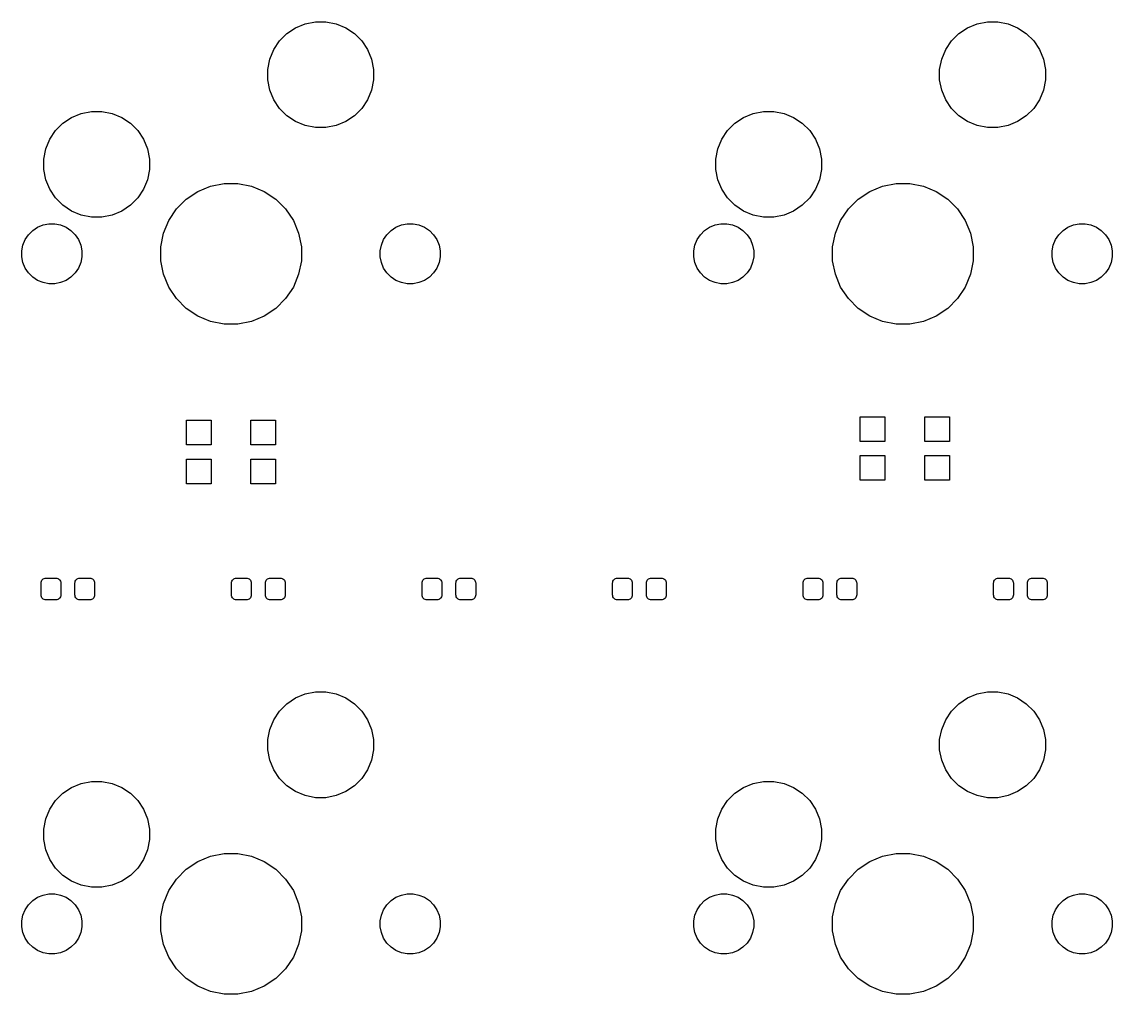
# Model space of a CAD drawing. Extents: x 1.3 to 14.8, y -4.8 to -0.1.
# Drawn here: x 3.607 to 4.824, y -1.562 to -0.476 of the extents above; entities that cross this region are included whole.
import ezdxf

# ---------------------------------------------------------------- set-up
doc = ezdxf.new("R2010")
doc.units = 0
doc.header["$MEASUREMENT"] = 0
doc.layers.add('BLACK', color=7, linetype='CONTINUOUS')

msp = doc.modelspace()

# ---------------------------------------------------------------- linework, layer by layer
at = {"layer": 'BLACK', "linetype": 'CONTINUOUS'}
for p, q in [((3.90235, -0.489129), (3.91203, -0.482666)), ((3.91203, -0.482666), (3.92277, -0.478214)), ((3.92277, -0.478214), (3.93418, -0.475945)), ((3.93418, -0.475945), (3.94582, -0.475945)), ((3.94582, -0.475945), (3.95723, -0.478214)), ((3.95723, -0.478214), (3.96797, -0.482666)), ((3.96797, -0.482666), (3.97765, -0.489129)), ((4.65235, -0.489129), (4.66203, -0.482666)), ((4.66203, -0.482666), (4.67277, -0.478214)), ((4.67277, -0.478214), (4.68418, -0.475945)), ((4.68418, -0.475945), (4.69582, -0.475945)), ((4.69582, -0.475945), (4.70723, -0.478214)), ((4.70723, -0.478214), (4.71797, -0.482666)), ((4.71797, -0.482666), (4.72765, -0.489129)), ((3.88767, -0.507027), (3.89413, -0.497355)), ((3.89413, -0.497355), (3.90235, -0.489129)), ((3.97765, -0.489129), (3.98587, -0.497355)), ((3.98587, -0.497355), (3.99233, -0.507027)), ((4.63767, -0.507027), (4.64413, -0.497355)), ((4.64413, -0.497355), (4.65235, -0.489129)), ((4.72765, -0.489129), (4.73587, -0.497355)), ((4.73587, -0.497355), (4.74233, -0.507027)), ((3.88321, -0.517774), (3.88767, -0.507027)), ((3.99233, -0.507027), (3.99679, -0.517774)), ((4.63321, -0.517774), (4.63767, -0.507027)), ((4.74233, -0.507027), (4.74679, -0.517774)), ((3.88094, -0.529184), (3.88321, -0.517774)), ((3.99679, -0.517774), (3.99906, -0.529184)), ((4.63094, -0.529184), (4.63321, -0.517774)), ((4.74679, -0.517774), (4.74906, -0.529184)), ((3.88094, -0.540816), (3.88094, -0.529184)), ((3.99906, -0.529184), (3.99906, -0.540816)), ((4.63094, -0.540816), (4.63094, -0.529184)), ((4.74906, -0.529184), (4.74906, -0.540816)), ((3.88321, -0.552226), (3.88094, -0.540816)), ((3.99906, -0.540816), (3.99679, -0.552226)), ((4.63321, -0.552226), (4.63094, -0.540816)), ((4.74906, -0.540816), (4.74679, -0.552226)), ((3.88767, -0.562973), (3.88321, -0.552226)), ((3.99679, -0.552226), (3.99233, -0.562973)), ((4.63767, -0.562973), (4.63321, -0.552226)), ((4.74679, -0.552226), (4.74233, -0.562973)), ((3.89413, -0.572645), (3.88767, -0.562973)), ((3.99233, -0.562973), (3.98587, -0.572645)), ((4.64413, -0.572645), (4.63767, -0.562973)), ((4.74233, -0.562973), (4.73587, -0.572645)), ((3.65235, -0.589129), (3.66203, -0.582666)), ((3.66203, -0.582666), (3.67277, -0.578214)), ((3.67277, -0.578214), (3.68418, -0.575945)), ((3.68418, -0.575945), (3.69582, -0.575945)), ((3.69582, -0.575945), (3.70723, -0.578214)), ((3.70723, -0.578214), (3.71797, -0.582666)), ((3.71797, -0.582666), (3.72765, -0.589129)), ((3.90235, -0.580871), (3.89413, -0.572645)), ((3.91203, -0.587334), (3.90235, -0.580871)), ((3.97765, -0.580871), (3.96797, -0.587334)), ((3.98587, -0.572645), (3.97765, -0.580871)), ((4.40235, -0.589129), (4.41203, -0.582666)), ((4.41203, -0.582666), (4.42277, -0.578214)), ((4.42277, -0.578214), (4.43418, -0.575945)), ((4.43418, -0.575945), (4.44582, -0.575945)), ((4.44582, -0.575945), (4.45723, -0.578214)), ((4.45723, -0.578214), (4.46797, -0.582666)), ((4.46797, -0.582666), (4.47765, -0.589129)), ((4.65235, -0.580871), (4.64413, -0.572645)), ((4.66203, -0.587334), (4.65235, -0.580871)), ((4.72765, -0.580871), (4.71797, -0.587334)), ((4.73587, -0.572645), (4.72765, -0.580871)), ((3.64413, -0.597355), (3.65235, -0.589129)), ((3.72765, -0.589129), (3.73587, -0.597355)), ((3.92277, -0.591786), (3.91203, -0.587334)), ((3.93418, -0.594055), (3.92277, -0.591786)), ((3.94582, -0.594055), (3.93418, -0.594055)), ((3.95723, -0.591786), (3.94582, -0.594055)), ((3.96797, -0.587334), (3.95723, -0.591786)), ((4.39413, -0.597355), (4.40235, -0.589129)), ((4.47765, -0.589129), (4.48587, -0.597355)), ((4.67277, -0.591786), (4.66203, -0.587334)), ((4.68418, -0.594055), (4.67277, -0.591786)), ((4.69582, -0.594055), (4.68418, -0.594055)), ((4.70723, -0.591786), (4.69582, -0.594055)), ((4.71797, -0.587334), (4.70723, -0.591786)), ((3.63321, -0.617774), (3.63767, -0.607027)), ((3.63767, -0.607027), (3.64413, -0.597355)), ((3.73587, -0.597355), (3.74233, -0.607027)), ((3.74233, -0.607027), (3.74679, -0.617774)), ((4.38321, -0.617774), (4.38767, -0.607027)), ((4.38767, -0.607027), (4.39413, -0.597355)), ((4.48587, -0.597355), (4.49233, -0.607027)), ((4.49233, -0.607027), (4.49679, -0.617774)), ((3.63094, -0.629184), (3.63321, -0.617774)), ((3.74679, -0.617774), (3.74906, -0.629184)), ((4.38094, -0.629184), (4.38321, -0.617774)), ((4.49679, -0.617774), (4.49906, -0.629184)), ((3.63094, -0.640816), (3.63094, -0.629184)), ((3.74906, -0.629184), (3.74906, -0.640816)), ((4.38094, -0.640816), (4.38094, -0.629184)), ((4.49906, -0.629184), (4.49906, -0.640816)), ((3.63321, -0.652226), (3.63094, -0.640816)), ((3.74906, -0.640816), (3.74679, -0.652226)), ((4.38321, -0.652226), (4.38094, -0.640816)), ((4.49906, -0.640816), (4.49679, -0.652226)), ((3.63767, -0.662973), (3.63321, -0.652226)), ((3.74679, -0.652226), (3.74233, -0.662973)), ((3.8171, -0.659517), (3.83227, -0.6565)), ((3.83227, -0.6565), (3.84773, -0.6565)), ((3.84773, -0.6565), (3.8629, -0.659517)), ((4.38767, -0.662973), (4.38321, -0.652226)), ((4.49679, -0.652226), (4.49233, -0.662973)), ((4.5671, -0.659517), (4.58227, -0.6565)), ((4.58227, -0.6565), (4.59773, -0.6565)), ((4.59773, -0.6565), (4.6129, -0.659517)), ((3.64413, -0.672645), (3.63767, -0.662973)), ((3.74233, -0.662973), (3.73587, -0.672645)), ((3.78996, -0.674025), (3.80282, -0.665434)), ((3.80282, -0.665434), (3.8171, -0.659517)), ((3.8629, -0.659517), (3.87718, -0.665434)), ((3.87718, -0.665434), (3.89004, -0.674025)), ((4.39413, -0.672645), (4.38767, -0.662973)), ((4.49233, -0.662973), (4.48587, -0.672645)), ((4.53996, -0.674025), (4.55282, -0.665434)), ((4.55282, -0.665434), (4.5671, -0.659517)), ((4.6129, -0.659517), (4.62718, -0.665434)), ((4.62718, -0.665434), (4.64004, -0.674025)), ((3.65235, -0.680871), (3.64413, -0.672645)), ((3.66203, -0.687334), (3.65235, -0.680871)), ((3.72765, -0.680871), (3.71797, -0.687334)), ((3.73587, -0.672645), (3.72765, -0.680871)), ((3.77903, -0.684959), (3.78996, -0.674025)), ((3.89004, -0.674025), (3.90097, -0.684959)), ((4.40235, -0.680871), (4.39413, -0.672645)), ((4.41203, -0.687334), (4.40235, -0.680871)), ((4.47765, -0.680871), (4.46797, -0.687334)), ((4.48587, -0.672645), (4.47765, -0.680871)), ((4.52903, -0.684959), (4.53996, -0.674025)), ((4.64004, -0.674025), (4.65097, -0.684959)), ((3.67277, -0.691786), (3.66203, -0.687334)), ((3.68418, -0.694055), (3.67277, -0.691786)), ((3.70723, -0.691786), (3.69582, -0.694055)), ((3.71797, -0.687334), (3.70723, -0.691786)), ((3.77043, -0.697816), (3.77903, -0.684959)), ((3.90097, -0.684959), (3.90957, -0.697816)), ((4.42277, -0.691786), (4.41203, -0.687334)), ((4.43418, -0.694055), (4.42277, -0.691786)), ((4.45723, -0.691786), (4.44582, -0.694055)), ((4.46797, -0.687334), (4.45723, -0.691786)), ((4.52043, -0.697816), (4.52903, -0.684959)), ((4.65097, -0.684959), (4.65957, -0.697816)), ((3.61864, -0.708979), (3.62413, -0.705313)), ((3.62413, -0.705313), (3.63023, -0.702787)), ((3.63023, -0.702787), (3.6367, -0.7015)), ((3.6367, -0.7015), (3.6433, -0.7015)), ((3.6433, -0.7015), (3.64977, -0.702787)), ((3.64977, -0.702787), (3.65587, -0.705313)), ((3.65587, -0.705313), (3.66135, -0.708979)), ((3.69582, -0.694055), (3.68418, -0.694055)), ((3.76452, -0.712102), (3.77043, -0.697816)), ((3.90957, -0.697816), (3.91548, -0.712102)), ((4.01865, -0.708979), (4.02413, -0.705313)), ((4.02413, -0.705313), (4.03023, -0.702787)), ((4.03023, -0.702787), (4.0367, -0.7015)), ((4.0367, -0.7015), (4.0433, -0.7015)), ((4.0433, -0.7015), (4.04977, -0.702787)), ((4.04977, -0.702787), (4.05587, -0.705313)), ((4.05587, -0.705313), (4.06135, -0.708979)), ((4.36864, -0.708979), (4.37413, -0.705313)), ((4.37413, -0.705313), (4.38023, -0.702787)), ((4.38023, -0.702787), (4.3867, -0.7015)), ((4.3867, -0.7015), (4.3933, -0.7015)), ((4.3933, -0.7015), (4.39977, -0.702787)), ((4.39977, -0.702787), (4.40587, -0.705313)), ((4.40587, -0.705313), (4.41135, -0.708979)), ((4.44582, -0.694055), (4.43418, -0.694055)), ((4.51452, -0.712102), (4.52043, -0.697816)), ((4.65957, -0.697816), (4.66548, -0.712102)), ((4.76865, -0.708979), (4.77413, -0.705313)), ((4.77413, -0.705313), (4.78023, -0.702787)), ((4.78023, -0.702787), (4.7867, -0.7015)), ((4.7867, -0.7015), (4.7933, -0.7015)), ((4.7933, -0.7015), (4.79977, -0.702787)), ((4.79977, -0.702787), (4.80587, -0.705313)), ((4.80587, -0.705313), (4.81135, -0.708979)), ((3.61031, -0.719132), (3.61398, -0.713645)), ((3.61398, -0.713645), (3.61864, -0.708979)), ((3.66135, -0.708979), (3.66602, -0.713645)), ((3.66602, -0.713645), (3.66969, -0.719132)), ((3.7615, -0.727268), (3.76452, -0.712102)), ((3.91548, -0.712102), (3.9185, -0.727268)), ((4.01031, -0.719132), (4.01398, -0.713645)), ((4.01398, -0.713645), (4.01865, -0.708979)), ((4.06135, -0.708979), (4.06602, -0.713645)), ((4.06602, -0.713645), (4.06969, -0.719132)), ((4.36031, -0.719132), (4.36398, -0.713645)), ((4.36398, -0.713645), (4.36864, -0.708979)), ((4.41135, -0.708979), (4.41602, -0.713645)), ((4.41602, -0.713645), (4.41969, -0.719132)), ((4.5115, -0.727268), (4.51452, -0.712102)), ((4.66548, -0.712102), (4.6685, -0.727268)), ((4.76031, -0.719132), (4.76398, -0.713645)), ((4.76398, -0.713645), (4.76865, -0.708979)), ((4.81135, -0.708979), (4.81602, -0.713645)), ((4.81602, -0.713645), (4.81969, -0.719132)), ((3.6065, -0.731701), (3.60779, -0.725228)), ((3.60779, -0.725228), (3.61031, -0.719132)), ((3.66969, -0.719132), (3.67221, -0.725228)), ((3.67221, -0.725228), (3.6735, -0.731701)), ((3.7615, -0.742732), (3.7615, -0.727268)), ((3.9185, -0.727268), (3.9185, -0.742732)), ((4.0065, -0.731701), (4.00779, -0.725228)), ((4.00779, -0.725228), (4.01031, -0.719132)), ((4.06969, -0.719132), (4.07221, -0.725228)), ((4.07221, -0.725228), (4.0735, -0.731701)), ((4.3565, -0.731701), (4.35779, -0.725228)), ((4.35779, -0.725228), (4.36031, -0.719132)), ((4.41969, -0.719132), (4.42221, -0.725228)), ((4.42221, -0.725228), (4.4235, -0.731701)), ((4.5115, -0.742732), (4.5115, -0.727268)), ((4.6685, -0.727268), (4.6685, -0.742732)), ((4.7565, -0.731701), (4.75779, -0.725228)), ((4.75779, -0.725228), (4.76031, -0.719132)), ((4.81969, -0.719132), (4.82221, -0.725228)), ((4.82221, -0.725228), (4.8235, -0.731701)), ((3.6065, -0.738299), (3.6065, -0.731701)), ((3.60779, -0.744772), (3.6065, -0.738299)), ((3.6735, -0.738299), (3.67221, -0.744772)), ((3.6735, -0.731701), (3.6735, -0.738299)), ((4.0065, -0.738299), (4.0065, -0.731701)), ((4.00779, -0.744772), (4.0065, -0.738299)), ((4.0735, -0.738299), (4.07221, -0.744772)), ((4.0735, -0.731701), (4.0735, -0.738299)), ((4.3565, -0.738299), (4.3565, -0.731701)), ((4.35779, -0.744772), (4.3565, -0.738299)), ((4.4235, -0.738299), (4.42221, -0.744772)), ((4.4235, -0.731701), (4.4235, -0.738299)), ((4.7565, -0.738299), (4.7565, -0.731701)), ((4.75779, -0.744772), (4.7565, -0.738299)), ((4.8235, -0.738299), (4.82221, -0.744772)), ((4.8235, -0.731701), (4.8235, -0.738299)), ((3.61031, -0.750868), (3.60779, -0.744772)), ((3.61398, -0.756355), (3.61031, -0.750868)), ((3.66969, -0.750868), (3.66602, -0.756355)), ((3.67221, -0.744772), (3.66969, -0.750868)), ((3.76452, -0.757898), (3.7615, -0.742732)), ((3.9185, -0.742732), (3.91548, -0.757898)), ((4.01031, -0.750868), (4.00779, -0.744772)), ((4.01398, -0.756355), (4.01031, -0.750868)), ((4.06969, -0.750868), (4.06602, -0.756355)), ((4.07221, -0.744772), (4.06969, -0.750868)), ((4.36031, -0.750868), (4.35779, -0.744772)), ((4.36398, -0.756355), (4.36031, -0.750868)), ((4.41969, -0.750868), (4.41602, -0.756355)), ((4.42221, -0.744772), (4.41969, -0.750868)), ((4.51452, -0.757898), (4.5115, -0.742732)), ((4.6685, -0.742732), (4.66548, -0.757898)), ((4.76031, -0.750868), (4.75779, -0.744772)), ((4.76398, -0.756355), (4.76031, -0.750868)), ((4.81969, -0.750868), (4.81602, -0.756355)), ((4.82221, -0.744772), (4.81969, -0.750868)), ((3.61864, -0.761021), (3.61398, -0.756355)), ((3.62413, -0.764687), (3.61864, -0.761021)), ((3.63023, -0.767213), (3.62413, -0.764687)), ((3.65587, -0.764687), (3.64977, -0.767213)), ((3.66135, -0.761021), (3.65587, -0.764687)), ((3.66602, -0.756355), (3.66135, -0.761021)), ((3.77043, -0.772184), (3.76452, -0.757898)), ((3.91548, -0.757898), (3.90957, -0.772184)), ((4.01865, -0.761021), (4.01398, -0.756355)), ((4.02413, -0.764687), (4.01865, -0.761021)), ((4.03023, -0.767213), (4.02413, -0.764687)), ((4.05587, -0.764687), (4.04977, -0.767213)), ((4.06135, -0.761021), (4.05587, -0.764687)), ((4.06602, -0.756355), (4.06135, -0.761021)), ((4.36864, -0.761021), (4.36398, -0.756355)), ((4.37413, -0.764687), (4.36864, -0.761021)), ((4.38023, -0.767213), (4.37413, -0.764687)), ((4.40587, -0.764687), (4.39977, -0.767213)), ((4.41135, -0.761021), (4.40587, -0.764687)), ((4.41602, -0.756355), (4.41135, -0.761021)), ((4.52043, -0.772184), (4.51452, -0.757898)), ((4.66548, -0.757898), (4.65957, -0.772184)), ((4.76865, -0.761021), (4.76398, -0.756355)), ((4.77413, -0.764687), (4.76865, -0.761021)), ((4.78023, -0.767213), (4.77413, -0.764687)), ((4.80587, -0.764687), (4.79977, -0.767213)), ((4.81135, -0.761021), (4.80587, -0.764687)), ((4.81602, -0.756355), (4.81135, -0.761021)), ((3.6367, -0.7685), (3.63023, -0.767213)), ((3.6433, -0.7685), (3.6367, -0.7685)), ((3.64977, -0.767213), (3.6433, -0.7685)), ((3.77903, -0.785041), (3.77043, -0.772184)), ((3.90957, -0.772184), (3.90097, -0.785041)), ((4.0367, -0.7685), (4.03023, -0.767213)), ((4.0433, -0.7685), (4.0367, -0.7685)), ((4.04977, -0.767213), (4.0433, -0.7685)), ((4.3867, -0.7685), (4.38023, -0.767213)), ((4.3933, -0.7685), (4.3867, -0.7685)), ((4.39977, -0.767213), (4.3933, -0.7685)), ((4.52903, -0.785041), (4.52043, -0.772184)), ((4.65957, -0.772184), (4.65097, -0.785041)), ((4.7867, -0.7685), (4.78023, -0.767213)), ((4.7933, -0.7685), (4.7867, -0.7685)), ((4.79977, -0.767213), (4.7933, -0.7685)), ((3.78996, -0.795975), (3.77903, -0.785041)), ((3.90097, -0.785041), (3.89004, -0.795975)), ((4.53996, -0.795975), (4.52903, -0.785041)), ((4.65097, -0.785041), (4.64004, -0.795975)), ((3.80282, -0.804566), (3.78996, -0.795975)), ((3.89004, -0.795975), (3.87718, -0.804566)), ((4.55282, -0.804566), (4.53996, -0.795975)), ((4.64004, -0.795975), (4.62718, -0.804566)), ((3.8171, -0.810483), (3.80282, -0.804566)), ((3.83227, -0.8135), (3.8171, -0.810483)), ((3.84773, -0.8135), (3.83227, -0.8135)), ((3.8629, -0.810483), (3.84773, -0.8135)), ((3.87718, -0.804566), (3.8629, -0.810483)), ((4.5671, -0.810483), (4.55282, -0.804566)), ((4.58227, -0.8135), (4.5671, -0.810483)), ((4.59773, -0.8135), (4.58227, -0.8135)), ((4.6129, -0.810483), (4.59773, -0.8135)), ((4.62718, -0.804566), (4.6129, -0.810483)), ((3.79022, -0.948472), (3.79022, -0.920913)), ((3.79022, -0.920913), (3.81778, -0.920913)), ((3.81778, -0.920913), (3.81778, -0.948472)), ((3.86227, -0.948472), (3.86227, -0.920913)), ((3.86227, -0.920913), (3.88983, -0.920913)), ((3.88983, -0.920913), (3.88983, -0.948472)), ((4.5422, -0.944472), (4.5422, -0.916913)), ((4.5422, -0.916913), (4.56976, -0.916913)), ((4.56976, -0.916913), (4.56976, -0.944472)), ((4.61425, -0.944472), (4.61425, -0.916913)), ((4.61425, -0.916913), (4.64181, -0.916913)), ((4.64181, -0.916913), (4.64181, -0.944472)), ((3.81778, -0.948472), (3.79022, -0.948472)), ((3.88983, -0.948472), (3.86227, -0.948472)), ((4.56976, -0.944472), (4.5422, -0.944472)), ((4.64181, -0.944472), (4.61425, -0.944472)), ((4.5422, -0.98778), (4.5422, -0.96022)), ((4.5422, -0.96022), (4.56976, -0.96022)), ((4.56976, -0.96022), (4.56976, -0.98778)), ((4.61425, -0.98778), (4.61425, -0.96022)), ((4.61425, -0.96022), (4.64181, -0.96022)), ((4.64181, -0.96022), (4.64181, -0.98778)), ((3.79022, -0.99178), (3.79022, -0.96422)), ((3.79022, -0.96422), (3.81778, -0.96422)), ((3.81778, -0.96422), (3.81778, -0.99178)), ((3.86227, -0.99178), (3.86227, -0.96422)), ((3.86227, -0.96422), (3.88983, -0.96422)), ((3.88983, -0.96422), (3.88983, -0.99178)), ((3.81778, -0.99178), (3.79022, -0.99178)), ((3.88983, -0.99178), (3.86227, -0.99178)), ((4.56976, -0.98778), (4.5422, -0.98778)), ((4.64181, -0.98778), (4.61425, -0.98778)), ((3.62796, -1.10255), (3.62807, -1.10148)), ((3.62796, -1.11594), (3.62796, -1.10255)), ((3.62807, -1.10148), (3.62838, -1.10044)), ((3.62838, -1.10044), (3.62889, -1.09949)), ((3.62889, -1.09949), (3.62958, -1.09865)), ((3.62958, -1.09865), (3.63041, -1.09797)), ((3.63041, -1.09797), (3.63137, -1.09746)), ((3.63137, -1.09746), (3.6324, -1.09715)), ((3.6324, -1.09715), (3.63348, -1.09704)), ((3.63348, -1.09704), (3.6445, -1.09704)), ((3.6445, -1.09704), (3.64558, -1.09715)), ((3.64558, -1.09715), (3.64661, -1.09746)), ((3.64661, -1.09746), (3.64756, -1.09797)), ((3.64756, -1.09797), (3.6484, -1.09865)), ((3.6484, -1.09865), (3.64908, -1.09949)), ((3.64908, -1.09949), (3.64959, -1.10044)), ((3.64959, -1.10044), (3.64991, -1.10148)), ((3.64991, -1.10148), (3.65001, -1.10255)), ((3.65001, -1.10255), (3.65001, -1.11594)), ((3.66576, -1.10255), (3.66587, -1.10148)), ((3.66576, -1.11594), (3.66576, -1.10255)), ((3.66587, -1.10148), (3.66618, -1.10044)), ((3.66618, -1.10044), (3.66669, -1.09949)), ((3.66669, -1.09949), (3.66737, -1.09865)), ((3.66737, -1.09865), (3.66821, -1.09797)), ((3.66821, -1.09797), (3.66916, -1.09746)), ((3.66916, -1.09746), (3.6702, -1.09715)), ((3.6702, -1.09715), (3.67127, -1.09704)), ((3.67127, -1.09704), (3.6823, -1.09704)), ((3.6823, -1.09704), (3.68337, -1.09715)), ((3.68337, -1.09715), (3.6844, -1.09746)), ((3.6844, -1.09746), (3.68536, -1.09797)), ((3.68536, -1.09797), (3.68619, -1.09865)), ((3.68619, -1.09865), (3.68688, -1.09949)), ((3.68688, -1.09949), (3.68739, -1.10044)), ((3.68739, -1.10044), (3.6877, -1.10148)), ((3.6877, -1.10148), (3.68781, -1.10255)), ((3.68781, -1.10255), (3.68781, -1.11594)), ((3.8406, -1.10255), (3.84071, -1.10148)), ((3.8406, -1.11594), (3.8406, -1.10255)), ((3.84071, -1.10148), (3.84102, -1.10044)), ((3.84102, -1.10044), (3.84153, -1.09949)), ((3.84153, -1.09949), (3.84222, -1.09865)), ((3.84222, -1.09865), (3.84305, -1.09797)), ((3.84305, -1.09797), (3.844, -1.09746)), ((3.844, -1.09746), (3.84504, -1.09715)), ((3.84504, -1.09715), (3.84611, -1.09704)), ((3.84611, -1.09704), (3.85714, -1.09704)), ((3.85714, -1.09704), (3.85821, -1.09715)), ((3.85821, -1.09715), (3.85925, -1.09746)), ((3.85925, -1.09746), (3.8602, -1.09797)), ((3.8602, -1.09797), (3.86104, -1.09865)), ((3.86104, -1.09865), (3.86172, -1.09949)), ((3.86172, -1.09949), (3.86223, -1.10044)), ((3.86223, -1.10044), (3.86254, -1.10148)), ((3.86254, -1.10148), (3.86265, -1.10255)), ((3.86265, -1.10255), (3.86265, -1.11594)), ((3.8784, -1.10255), (3.8785, -1.10148)), ((3.8784, -1.11594), (3.8784, -1.10255)), ((3.8785, -1.10148), (3.87882, -1.10044)), ((3.87882, -1.10044), (3.87933, -1.09949)), ((3.87933, -1.09949), (3.88001, -1.09865)), ((3.88001, -1.09865), (3.88085, -1.09797)), ((3.88085, -1.09797), (3.8818, -1.09746)), ((3.8818, -1.09746), (3.88283, -1.09715)), ((3.88283, -1.09715), (3.88391, -1.09704)), ((3.88391, -1.09704), (3.89493, -1.09704)), ((3.89493, -1.09704), (3.89601, -1.09715)), ((3.89601, -1.09715), (3.89704, -1.09746)), ((3.89704, -1.09746), (3.898, -1.09797)), ((3.898, -1.09797), (3.89883, -1.09865)), ((3.89883, -1.09865), (3.89952, -1.09949)), ((3.89952, -1.09949), (3.90003, -1.10044)), ((3.90003, -1.10044), (3.90034, -1.10148)), ((3.90034, -1.10148), (3.90044, -1.10255)), ((3.90044, -1.10255), (3.90044, -1.11594)), ((4.05323, -1.10255), (4.05333, -1.10148)), ((4.05323, -1.11594), (4.05323, -1.10255)), ((4.05333, -1.10148), (4.05365, -1.10044)), ((4.05365, -1.10044), (4.05416, -1.09949)), ((4.05416, -1.09949), (4.05484, -1.09865)), ((4.05484, -1.09865), (4.05568, -1.09797)), ((4.05568, -1.09797), (4.05663, -1.09746)), ((4.05663, -1.09746), (4.05766, -1.09715)), ((4.05766, -1.09715), (4.05874, -1.09704)), ((4.05874, -1.09704), (4.06976, -1.09704)), ((4.06976, -1.09704), (4.07084, -1.09715)), ((4.07084, -1.09715), (4.07187, -1.09746)), ((4.07187, -1.09746), (4.07283, -1.09797)), ((4.07283, -1.09797), (4.07366, -1.09865)), ((4.07366, -1.09865), (4.07435, -1.09949)), ((4.07435, -1.09949), (4.07486, -1.10044)), ((4.07486, -1.10044), (4.07517, -1.10148)), ((4.07517, -1.10148), (4.07528, -1.10255)), ((4.07528, -1.10255), (4.07528, -1.11594)), ((4.09102, -1.10255), (4.09113, -1.10148)), ((4.09102, -1.11594), (4.09102, -1.10255)), ((4.09113, -1.10148), (4.09144, -1.10044)), ((4.09144, -1.10044), (4.09195, -1.09949)), ((4.09195, -1.09949), (4.09264, -1.09865)), ((4.09264, -1.09865), (4.09347, -1.09797)), ((4.09347, -1.09797), (4.09443, -1.09746)), ((4.09443, -1.09746), (4.09546, -1.09715)), ((4.09546, -1.09715), (4.09654, -1.09704)), ((4.09654, -1.09704), (4.10756, -1.09704)), ((4.10756, -1.09704), (4.10863, -1.09715)), ((4.10863, -1.09715), (4.10967, -1.09746)), ((4.10967, -1.09746), (4.11062, -1.09797)), ((4.11062, -1.09797), (4.11146, -1.09865)), ((4.11146, -1.09865), (4.11214, -1.09949)), ((4.11214, -1.09949), (4.11265, -1.10044)), ((4.11265, -1.10044), (4.11296, -1.10148)), ((4.11296, -1.10148), (4.11307, -1.10255)), ((4.11307, -1.10255), (4.11307, -1.11594)), ((4.26587, -1.10255), (4.26597, -1.10148)), ((4.26587, -1.11594), (4.26587, -1.10255)), ((4.26597, -1.10148), (4.26629, -1.10044)), ((4.26629, -1.10044), (4.2668, -1.09949)), ((4.2668, -1.09949), (4.26748, -1.09865)), ((4.26748, -1.09865), (4.26832, -1.09797)), ((4.26832, -1.09797), (4.26927, -1.09746)), ((4.26927, -1.09746), (4.2703, -1.09715)), ((4.2703, -1.09715), (4.27138, -1.09704)), ((4.27138, -1.09704), (4.2824, -1.09704)), ((4.2824, -1.09704), (4.28348, -1.09715)), ((4.28348, -1.09715), (4.28451, -1.09746)), ((4.28451, -1.09746), (4.28546, -1.09797)), ((4.28546, -1.09797), (4.2863, -1.09865)), ((4.2863, -1.09865), (4.28698, -1.09949)), ((4.28698, -1.09949), (4.28749, -1.10044)), ((4.28749, -1.10044), (4.28781, -1.10148)), ((4.28781, -1.10148), (4.28791, -1.10255)), ((4.28791, -1.10255), (4.28791, -1.11594)), ((4.30366, -1.10255), (4.30377, -1.10148)), ((4.30366, -1.11594), (4.30366, -1.10255)), ((4.30377, -1.10148), (4.30408, -1.10044)), ((4.30408, -1.10044), (4.30459, -1.09949)), ((4.30459, -1.09949), (4.30528, -1.09865)), ((4.30528, -1.09865), (4.30611, -1.09797)), ((4.30611, -1.09797), (4.30706, -1.09746)), ((4.30706, -1.09746), (4.3081, -1.09715)), ((4.3081, -1.09715), (4.30917, -1.09704)), ((4.30917, -1.09704), (4.3202, -1.09704)), ((4.3202, -1.09704), (4.32127, -1.09715)), ((4.32127, -1.09715), (4.32231, -1.09746)), ((4.32231, -1.09746), (4.32326, -1.09797)), ((4.32326, -1.09797), (4.32409, -1.09865)), ((4.32409, -1.09865), (4.32478, -1.09949)), ((4.32478, -1.09949), (4.32529, -1.10044)), ((4.32529, -1.10044), (4.3256, -1.10148)), ((4.3256, -1.10148), (4.32571, -1.10255)), ((4.32571, -1.10255), (4.32571, -1.11594)), ((4.4785, -1.10255), (4.47861, -1.10148)), ((4.4785, -1.11594), (4.4785, -1.10255)), ((4.47861, -1.10148), (4.47892, -1.10044)), ((4.47892, -1.10044), (4.47943, -1.09949)), ((4.47943, -1.09949), (4.48012, -1.09865)), ((4.48012, -1.09865), (4.48095, -1.09797)), ((4.48095, -1.09797), (4.48191, -1.09746)), ((4.48191, -1.09746), (4.48294, -1.09715)), ((4.48294, -1.09715), (4.48402, -1.09704)), ((4.48402, -1.09704), (4.49504, -1.09704)), ((4.49504, -1.09704), (4.49611, -1.09715)), ((4.49611, -1.09715), (4.49715, -1.09746)), ((4.49715, -1.09746), (4.4981, -1.09797)), ((4.4981, -1.09797), (4.49894, -1.09865)), ((4.49894, -1.09865), (4.49962, -1.09949)), ((4.49962, -1.09949), (4.50013, -1.10044)), ((4.50013, -1.10044), (4.50045, -1.10148)), ((4.50045, -1.10148), (4.50055, -1.10255)), ((4.50055, -1.10255), (4.50055, -1.11594)), ((4.5163, -1.10255), (4.51641, -1.10148)), ((4.5163, -1.11594), (4.5163, -1.10255)), ((4.51641, -1.10148), (4.51672, -1.10044)), ((4.51672, -1.10044), (4.51723, -1.09949)), ((4.51723, -1.09949), (4.51791, -1.09865)), ((4.51791, -1.09865), (4.51875, -1.09797)), ((4.51875, -1.09797), (4.5197, -1.09746)), ((4.5197, -1.09746), (4.52074, -1.09715)), ((4.52074, -1.09715), (4.52181, -1.09704)), ((4.52181, -1.09704), (4.53283, -1.09704)), ((4.53283, -1.09704), (4.53391, -1.09715)), ((4.53391, -1.09715), (4.53494, -1.09746)), ((4.53494, -1.09746), (4.5359, -1.09797)), ((4.5359, -1.09797), (4.53673, -1.09865)), ((4.53673, -1.09865), (4.53742, -1.09949)), ((4.53742, -1.09949), (4.53793, -1.10044)), ((4.53793, -1.10044), (4.53824, -1.10148)), ((4.53824, -1.10148), (4.53835, -1.10255)), ((4.53835, -1.10255), (4.53835, -1.11594)), ((4.69114, -1.10255), (4.69125, -1.10148)), ((4.69114, -1.11594), (4.69114, -1.10255)), ((4.69125, -1.10148), (4.69156, -1.10044)), ((4.69156, -1.10044), (4.69207, -1.09949)), ((4.69207, -1.09949), (4.69276, -1.09865)), ((4.69276, -1.09865), (4.69359, -1.09797)), ((4.69359, -1.09797), (4.69454, -1.09746)), ((4.69454, -1.09746), (4.69558, -1.09715)), ((4.69558, -1.09715), (4.69665, -1.09704)), ((4.69665, -1.09704), (4.70768, -1.09704)), ((4.70768, -1.09704), (4.70875, -1.09715)), ((4.70875, -1.09715), (4.70979, -1.09746)), ((4.70979, -1.09746), (4.71074, -1.09797)), ((4.71074, -1.09797), (4.71157, -1.09865)), ((4.71157, -1.09865), (4.71226, -1.09949)), ((4.71226, -1.09949), (4.71277, -1.10044)), ((4.71277, -1.10044), (4.71308, -1.10148)), ((4.71308, -1.10148), (4.71319, -1.10255)), ((4.71319, -1.10255), (4.71319, -1.11594)), ((4.72894, -1.10255), (4.72904, -1.10148)), ((4.72894, -1.11594), (4.72894, -1.10255)), ((4.72904, -1.10148), (4.72936, -1.10044)), ((4.72936, -1.10044), (4.72987, -1.09949)), ((4.72987, -1.09949), (4.73055, -1.09865)), ((4.73055, -1.09865), (4.73139, -1.09797)), ((4.73139, -1.09797), (4.73234, -1.09746)), ((4.73234, -1.09746), (4.73337, -1.09715)), ((4.73337, -1.09715), (4.73445, -1.09704)), ((4.73445, -1.09704), (4.74547, -1.09704)), ((4.74547, -1.09704), (4.74655, -1.09715)), ((4.74655, -1.09715), (4.74758, -1.09746)), ((4.74758, -1.09746), (4.74853, -1.09797)), ((4.74853, -1.09797), (4.74937, -1.09865)), ((4.74937, -1.09865), (4.75006, -1.09949)), ((4.75006, -1.09949), (4.75056, -1.10044)), ((4.75056, -1.10044), (4.75088, -1.10148)), ((4.75088, -1.10148), (4.75098, -1.10255)), ((4.75098, -1.10255), (4.75098, -1.11594)), ((3.62807, -1.11701), (3.62796, -1.11594)), ((3.62838, -1.11805), (3.62807, -1.11701)), ((3.62889, -1.119), (3.62838, -1.11805)), ((3.62958, -1.11983), (3.62889, -1.119)), ((3.64908, -1.119), (3.6484, -1.11983)), ((3.64959, -1.11805), (3.64908, -1.119)), ((3.64991, -1.11701), (3.64959, -1.11805)), ((3.65001, -1.11594), (3.64991, -1.11701)), ((3.66587, -1.11701), (3.66576, -1.11594)), ((3.66618, -1.11805), (3.66587, -1.11701)), ((3.66669, -1.119), (3.66618, -1.11805)), ((3.66737, -1.11983), (3.66669, -1.119)), ((3.68688, -1.119), (3.68619, -1.11983)), ((3.68739, -1.11805), (3.68688, -1.119)), ((3.6877, -1.11701), (3.68739, -1.11805)), ((3.68781, -1.11594), (3.6877, -1.11701)), ((3.84071, -1.11701), (3.8406, -1.11594)), ((3.84102, -1.11805), (3.84071, -1.11701)), ((3.84153, -1.119), (3.84102, -1.11805)), ((3.84222, -1.11983), (3.84153, -1.119)), ((3.86172, -1.119), (3.86104, -1.11983)), ((3.86223, -1.11805), (3.86172, -1.119)), ((3.86254, -1.11701), (3.86223, -1.11805)), ((3.86265, -1.11594), (3.86254, -1.11701)), ((3.8785, -1.11701), (3.8784, -1.11594)), ((3.87882, -1.11805), (3.8785, -1.11701)), ((3.87933, -1.119), (3.87882, -1.11805)), ((3.88001, -1.11983), (3.87933, -1.119)), ((3.89952, -1.119), (3.89883, -1.11983)), ((3.90003, -1.11805), (3.89952, -1.119)), ((3.90034, -1.11701), (3.90003, -1.11805)), ((3.90044, -1.11594), (3.90034, -1.11701)), ((4.05333, -1.11701), (4.05323, -1.11594)), ((4.05365, -1.11805), (4.05333, -1.11701)), ((4.05416, -1.119), (4.05365, -1.11805)), ((4.05484, -1.11983), (4.05416, -1.119)), ((4.07435, -1.119), (4.07366, -1.11983)), ((4.07486, -1.11805), (4.07435, -1.119)), ((4.07517, -1.11701), (4.07486, -1.11805)), ((4.07528, -1.11594), (4.07517, -1.11701)), ((4.09113, -1.11701), (4.09102, -1.11594)), ((4.09144, -1.11805), (4.09113, -1.11701)), ((4.09195, -1.119), (4.09144, -1.11805)), ((4.09264, -1.11983), (4.09195, -1.119)), ((4.11214, -1.119), (4.11146, -1.11983)), ((4.11265, -1.11805), (4.11214, -1.119)), ((4.11296, -1.11701), (4.11265, -1.11805)), ((4.11307, -1.11594), (4.11296, -1.11701)), ((4.26597, -1.11701), (4.26587, -1.11594)), ((4.26629, -1.11805), (4.26597, -1.11701)), ((4.2668, -1.119), (4.26629, -1.11805)), ((4.26748, -1.11983), (4.2668, -1.119)), ((4.28698, -1.119), (4.2863, -1.11983)), ((4.28749, -1.11805), (4.28698, -1.119)), ((4.28781, -1.11701), (4.28749, -1.11805)), ((4.28791, -1.11594), (4.28781, -1.11701)), ((4.30377, -1.11701), (4.30366, -1.11594)), ((4.30408, -1.11805), (4.30377, -1.11701)), ((4.30459, -1.119), (4.30408, -1.11805)), ((4.30528, -1.11983), (4.30459, -1.119)), ((4.32478, -1.119), (4.32409, -1.11983)), ((4.32529, -1.11805), (4.32478, -1.119)), ((4.3256, -1.11701), (4.32529, -1.11805)), ((4.32571, -1.11594), (4.3256, -1.11701)), ((4.47861, -1.11701), (4.4785, -1.11594)), ((4.47892, -1.11805), (4.47861, -1.11701)), ((4.47943, -1.119), (4.47892, -1.11805)), ((4.48012, -1.11983), (4.47943, -1.119)), ((4.49962, -1.119), (4.49894, -1.11983)), ((4.50013, -1.11805), (4.49962, -1.119)), ((4.50045, -1.11701), (4.50013, -1.11805)), ((4.50055, -1.11594), (4.50045, -1.11701)), ((4.51641, -1.11701), (4.5163, -1.11594)), ((4.51672, -1.11805), (4.51641, -1.11701)), ((4.51723, -1.119), (4.51672, -1.11805)), ((4.51791, -1.11983), (4.51723, -1.119)), ((4.53742, -1.119), (4.53673, -1.11983)), ((4.53793, -1.11805), (4.53742, -1.119)), ((4.53824, -1.11701), (4.53793, -1.11805)), ((4.53835, -1.11594), (4.53824, -1.11701)), ((4.69125, -1.11701), (4.69114, -1.11594)), ((4.69156, -1.11805), (4.69125, -1.11701)), ((4.69207, -1.119), (4.69156, -1.11805)), ((4.69276, -1.11983), (4.69207, -1.119)), ((4.71226, -1.119), (4.71157, -1.11983)), ((4.71277, -1.11805), (4.71226, -1.119)), ((4.71308, -1.11701), (4.71277, -1.11805)), ((4.71319, -1.11594), (4.71308, -1.11701)), ((4.72904, -1.11701), (4.72894, -1.11594)), ((4.72936, -1.11805), (4.72904, -1.11701)), ((4.72987, -1.119), (4.72936, -1.11805)), ((4.73055, -1.11983), (4.72987, -1.119)), ((4.75006, -1.119), (4.74937, -1.11983)), ((4.75056, -1.11805), (4.75006, -1.119)), ((4.75088, -1.11701), (4.75056, -1.11805)), ((4.75098, -1.11594), (4.75088, -1.11701)), ((3.63041, -1.12052), (3.62958, -1.11983)), ((3.63137, -1.12103), (3.63041, -1.12052)), ((3.6324, -1.12134), (3.63137, -1.12103)), ((3.63348, -1.12145), (3.6324, -1.12134)), ((3.6445, -1.12145), (3.63348, -1.12145)), ((3.64558, -1.12134), (3.6445, -1.12145)), ((3.64661, -1.12103), (3.64558, -1.12134)), ((3.64756, -1.12052), (3.64661, -1.12103)), ((3.6484, -1.11983), (3.64756, -1.12052)), ((3.66821, -1.12052), (3.66737, -1.11983)), ((3.66916, -1.12103), (3.66821, -1.12052)), ((3.6702, -1.12134), (3.66916, -1.12103)), ((3.67127, -1.12145), (3.6702, -1.12134)), ((3.6823, -1.12145), (3.67127, -1.12145)), ((3.68337, -1.12134), (3.6823, -1.12145)), ((3.6844, -1.12103), (3.68337, -1.12134)), ((3.68536, -1.12052), (3.6844, -1.12103)), ((3.68619, -1.11983), (3.68536, -1.12052)), ((3.84305, -1.12052), (3.84222, -1.11983)), ((3.844, -1.12103), (3.84305, -1.12052)), ((3.84504, -1.12134), (3.844, -1.12103)), ((3.84611, -1.12145), (3.84504, -1.12134)), ((3.85714, -1.12145), (3.84611, -1.12145)), ((3.85821, -1.12134), (3.85714, -1.12145)), ((3.85925, -1.12103), (3.85821, -1.12134)), ((3.8602, -1.12052), (3.85925, -1.12103)), ((3.86104, -1.11983), (3.8602, -1.12052)), ((3.88085, -1.12052), (3.88001, -1.11983)), ((3.8818, -1.12103), (3.88085, -1.12052)), ((3.88283, -1.12134), (3.8818, -1.12103)), ((3.88391, -1.12145), (3.88283, -1.12134)), ((3.89493, -1.12145), (3.88391, -1.12145)), ((3.89601, -1.12134), (3.89493, -1.12145)), ((3.89704, -1.12103), (3.89601, -1.12134)), ((3.898, -1.12052), (3.89704, -1.12103)), ((3.89883, -1.11983), (3.898, -1.12052)), ((4.05568, -1.12052), (4.05484, -1.11983)), ((4.05663, -1.12103), (4.05568, -1.12052)), ((4.05766, -1.12134), (4.05663, -1.12103)), ((4.05874, -1.12145), (4.05766, -1.12134)), ((4.06976, -1.12145), (4.05874, -1.12145)), ((4.07084, -1.12134), (4.06976, -1.12145)), ((4.07187, -1.12103), (4.07084, -1.12134)), ((4.07283, -1.12052), (4.07187, -1.12103)), ((4.07366, -1.11983), (4.07283, -1.12052)), ((4.09347, -1.12052), (4.09264, -1.11983)), ((4.09443, -1.12103), (4.09347, -1.12052)), ((4.09546, -1.12134), (4.09443, -1.12103)), ((4.09654, -1.12145), (4.09546, -1.12134)), ((4.10756, -1.12145), (4.09654, -1.12145)), ((4.10863, -1.12134), (4.10756, -1.12145)), ((4.10967, -1.12103), (4.10863, -1.12134)), ((4.11062, -1.12052), (4.10967, -1.12103)), ((4.11146, -1.11983), (4.11062, -1.12052)), ((4.26832, -1.12052), (4.26748, -1.11983)), ((4.26927, -1.12103), (4.26832, -1.12052)), ((4.2703, -1.12134), (4.26927, -1.12103)), ((4.27138, -1.12145), (4.2703, -1.12134)), ((4.2824, -1.12145), (4.27138, -1.12145)), ((4.28348, -1.12134), (4.2824, -1.12145)), ((4.28451, -1.12103), (4.28348, -1.12134)), ((4.28546, -1.12052), (4.28451, -1.12103)), ((4.2863, -1.11983), (4.28546, -1.12052)), ((4.30611, -1.12052), (4.30528, -1.11983)), ((4.30706, -1.12103), (4.30611, -1.12052)), ((4.3081, -1.12134), (4.30706, -1.12103)), ((4.30917, -1.12145), (4.3081, -1.12134)), ((4.3202, -1.12145), (4.30917, -1.12145)), ((4.32127, -1.12134), (4.3202, -1.12145)), ((4.32231, -1.12103), (4.32127, -1.12134)), ((4.32326, -1.12052), (4.32231, -1.12103)), ((4.32409, -1.11983), (4.32326, -1.12052)), ((4.48095, -1.12052), (4.48012, -1.11983)), ((4.48191, -1.12103), (4.48095, -1.12052)), ((4.48294, -1.12134), (4.48191, -1.12103)), ((4.48402, -1.12145), (4.48294, -1.12134)), ((4.49504, -1.12145), (4.48402, -1.12145)), ((4.49611, -1.12134), (4.49504, -1.12145)), ((4.49715, -1.12103), (4.49611, -1.12134)), ((4.4981, -1.12052), (4.49715, -1.12103)), ((4.49894, -1.11983), (4.4981, -1.12052)), ((4.51875, -1.12052), (4.51791, -1.11983)), ((4.5197, -1.12103), (4.51875, -1.12052)), ((4.52074, -1.12134), (4.5197, -1.12103)), ((4.52181, -1.12145), (4.52074, -1.12134)), ((4.53283, -1.12145), (4.52181, -1.12145)), ((4.53391, -1.12134), (4.53283, -1.12145)), ((4.53494, -1.12103), (4.53391, -1.12134)), ((4.5359, -1.12052), (4.53494, -1.12103)), ((4.53673, -1.11983), (4.5359, -1.12052)), ((4.69359, -1.12052), (4.69276, -1.11983)), ((4.69454, -1.12103), (4.69359, -1.12052)), ((4.69558, -1.12134), (4.69454, -1.12103)), ((4.69665, -1.12145), (4.69558, -1.12134)), ((4.70768, -1.12145), (4.69665, -1.12145)), ((4.70875, -1.12134), (4.70768, -1.12145)), ((4.70979, -1.12103), (4.70875, -1.12134)), ((4.71074, -1.12052), (4.70979, -1.12103)), ((4.71157, -1.11983), (4.71074, -1.12052)), ((4.73139, -1.12052), (4.73055, -1.11983)), ((4.73234, -1.12103), (4.73139, -1.12052)), ((4.73337, -1.12134), (4.73234, -1.12103)), ((4.73445, -1.12145), (4.73337, -1.12134)), ((4.74547, -1.12145), (4.73445, -1.12145)), ((4.74655, -1.12134), (4.74547, -1.12145)), ((4.74758, -1.12103), (4.74655, -1.12134)), ((4.74853, -1.12052), (4.74758, -1.12103)), ((4.74937, -1.11983), (4.74853, -1.12052)), ((3.91203, -1.23089), (3.92277, -1.22644)), ((3.92277, -1.22644), (3.93418, -1.22417)), ((3.93418, -1.22417), (3.94582, -1.22417)), ((3.94582, -1.22417), (3.95723, -1.22644)), ((3.95723, -1.22644), (3.96797, -1.23089)), ((4.66203, -1.23089), (4.67277, -1.22644)), ((4.67277, -1.22644), (4.68418, -1.22417)), ((4.68418, -1.22417), (4.69582, -1.22417)), ((4.69582, -1.22417), (4.70723, -1.22644)), ((4.70723, -1.22644), (4.71797, -1.23089)), ((3.89413, -1.24558), (3.90235, -1.23735)), ((3.90235, -1.23735), (3.91203, -1.23089)), ((3.96797, -1.23089), (3.97765, -1.23735)), ((3.97765, -1.23735), (3.98587, -1.24558)), ((4.64413, -1.24558), (4.65235, -1.23735)), ((4.65235, -1.23735), (4.66203, -1.23089)), ((4.71797, -1.23089), (4.72765, -1.23735)), ((4.72765, -1.23735), (4.73587, -1.24558)), ((3.88767, -1.25525), (3.89413, -1.24558)), ((3.98587, -1.24558), (3.99233, -1.25525)), ((4.63767, -1.25525), (4.64413, -1.24558)), ((4.73587, -1.24558), (4.74233, -1.25525)), ((3.88321, -1.266), (3.88767, -1.25525)), ((3.99233, -1.25525), (3.99679, -1.266)), ((4.63321, -1.266), (4.63767, -1.25525)), ((4.74233, -1.25525), (4.74679, -1.266)), ((3.88094, -1.27741), (3.88321, -1.266)), ((3.88094, -1.28904), (3.88094, -1.27741)), ((3.99679, -1.266), (3.99906, -1.27741)), ((3.99906, -1.27741), (3.99906, -1.28904)), ((4.63094, -1.27741), (4.63321, -1.266)), ((4.63094, -1.28904), (4.63094, -1.27741)), ((4.74679, -1.266), (4.74906, -1.27741)), ((4.74906, -1.27741), (4.74906, -1.28904)), ((3.88321, -1.30045), (3.88094, -1.28904)), ((3.99906, -1.28904), (3.99679, -1.30045)), ((4.63321, -1.30045), (4.63094, -1.28904)), ((4.74906, -1.28904), (4.74679, -1.30045)), ((3.88767, -1.3112), (3.88321, -1.30045)), ((3.99679, -1.30045), (3.99233, -1.3112)), ((4.63767, -1.3112), (4.63321, -1.30045)), ((4.74679, -1.30045), (4.74233, -1.3112)), ((3.89413, -1.32087), (3.88767, -1.3112)), ((3.99233, -1.3112), (3.98587, -1.32087)), ((4.64413, -1.32087), (4.63767, -1.3112)), ((4.74233, -1.3112), (4.73587, -1.32087)), ((3.66203, -1.33089), (3.67277, -1.32644)), ((3.67277, -1.32644), (3.68418, -1.32417)), ((3.68418, -1.32417), (3.69582, -1.32417)), ((3.69582, -1.32417), (3.70723, -1.32644)), ((3.70723, -1.32644), (3.71797, -1.33089)), ((3.90235, -1.3291), (3.89413, -1.32087)), ((3.98587, -1.32087), (3.97765, -1.3291)), ((4.41203, -1.33089), (4.42277, -1.32644)), ((4.42277, -1.32644), (4.43418, -1.32417)), ((4.43418, -1.32417), (4.44582, -1.32417)), ((4.44582, -1.32417), (4.45723, -1.32644)), ((4.45723, -1.32644), (4.46797, -1.33089)), ((4.65235, -1.3291), (4.64413, -1.32087)), ((4.73587, -1.32087), (4.72765, -1.3291)), ((3.64413, -1.34558), (3.65235, -1.33735)), ((3.65235, -1.33735), (3.66203, -1.33089)), ((3.71797, -1.33089), (3.72765, -1.33735)), ((3.72765, -1.33735), (3.73587, -1.34558)), ((3.91203, -1.33556), (3.90235, -1.3291)), ((3.92277, -1.34001), (3.91203, -1.33556)), ((3.96797, -1.33556), (3.95723, -1.34001)), ((3.97765, -1.3291), (3.96797, -1.33556)), ((4.39413, -1.34558), (4.40235, -1.33735)), ((4.40235, -1.33735), (4.41203, -1.33089)), ((4.46797, -1.33089), (4.47765, -1.33735)), ((4.47765, -1.33735), (4.48587, -1.34558)), ((4.66203, -1.33556), (4.65235, -1.3291)), ((4.67277, -1.34001), (4.66203, -1.33556)), ((4.71797, -1.33556), (4.70723, -1.34001)), ((4.72765, -1.3291), (4.71797, -1.33556)), ((3.63767, -1.35525), (3.64413, -1.34558)), ((3.73587, -1.34558), (3.74233, -1.35525)), ((3.93418, -1.34228), (3.92277, -1.34001)), ((3.94582, -1.34228), (3.93418, -1.34228)), ((3.95723, -1.34001), (3.94582, -1.34228)), ((4.38767, -1.35525), (4.39413, -1.34558)), ((4.48587, -1.34558), (4.49233, -1.35525)), ((4.68418, -1.34228), (4.67277, -1.34001)), ((4.69582, -1.34228), (4.68418, -1.34228)), ((4.70723, -1.34001), (4.69582, -1.34228)), ((3.63321, -1.366), (3.63767, -1.35525)), ((3.74233, -1.35525), (3.74679, -1.366)), ((4.38321, -1.366), (4.38767, -1.35525)), ((4.49233, -1.35525), (4.49679, -1.366)), ((3.63094, -1.37741), (3.63321, -1.366)), ((3.74679, -1.366), (3.74906, -1.37741)), ((4.38094, -1.37741), (4.38321, -1.366)), ((4.49679, -1.366), (4.49906, -1.37741)), ((3.63094, -1.38904), (3.63094, -1.37741)), ((3.74906, -1.37741), (3.74906, -1.38904)), ((4.38094, -1.38904), (4.38094, -1.37741)), ((4.49906, -1.37741), (4.49906, -1.38904)), ((3.63321, -1.40045), (3.63094, -1.38904)), ((3.74906, -1.38904), (3.74679, -1.40045)), ((4.38321, -1.40045), (4.38094, -1.38904)), ((4.49906, -1.38904), (4.49679, -1.40045)), ((3.63767, -1.4112), (3.63321, -1.40045)), ((3.64413, -1.42087), (3.63767, -1.4112)), ((3.74233, -1.4112), (3.73587, -1.42087)), ((3.74679, -1.40045), (3.74233, -1.4112)), ((3.80282, -1.41366), (3.8171, -1.40774)), ((3.8171, -1.40774), (3.83227, -1.40472)), ((3.83227, -1.40472), (3.84773, -1.40472)), ((3.84773, -1.40472), (3.8629, -1.40774)), ((3.8629, -1.40774), (3.87718, -1.41366)), ((4.38767, -1.4112), (4.38321, -1.40045)), ((4.39413, -1.42087), (4.38767, -1.4112)), ((4.49233, -1.4112), (4.48587, -1.42087)), ((4.49679, -1.40045), (4.49233, -1.4112)), ((4.55282, -1.41366), (4.5671, -1.40774)), ((4.5671, -1.40774), (4.58227, -1.40472)), ((4.58227, -1.40472), (4.59773, -1.40472)), ((4.59773, -1.40472), (4.6129, -1.40774)), ((4.6129, -1.40774), (4.62718, -1.41366)), ((3.65235, -1.4291), (3.64413, -1.42087)), ((3.73587, -1.42087), (3.72765, -1.4291)), ((3.77903, -1.43318), (3.78996, -1.42225)), ((3.78996, -1.42225), (3.80282, -1.41366)), ((3.87718, -1.41366), (3.89004, -1.42225)), ((3.89004, -1.42225), (3.90097, -1.43318)), ((4.40235, -1.4291), (4.39413, -1.42087)), ((4.48587, -1.42087), (4.47765, -1.4291)), ((4.52903, -1.43318), (4.53996, -1.42225)), ((4.53996, -1.42225), (4.55282, -1.41366)), ((4.62718, -1.41366), (4.64004, -1.42225)), ((4.64004, -1.42225), (4.65097, -1.43318)), ((3.66203, -1.43556), (3.65235, -1.4291)), ((3.67277, -1.44001), (3.66203, -1.43556)), ((3.71797, -1.43556), (3.70723, -1.44001)), ((3.72765, -1.4291), (3.71797, -1.43556)), ((3.77043, -1.44604), (3.77903, -1.43318)), ((3.90097, -1.43318), (3.90957, -1.44604)), ((4.41203, -1.43556), (4.40235, -1.4291)), ((4.42277, -1.44001), (4.41203, -1.43556)), ((4.46797, -1.43556), (4.45723, -1.44001)), ((4.47765, -1.4291), (4.46797, -1.43556)), ((4.52043, -1.44604), (4.52903, -1.43318)), ((4.65097, -1.43318), (4.65957, -1.44604)), ((3.68418, -1.44228), (3.67277, -1.44001)), ((3.69582, -1.44228), (3.68418, -1.44228)), ((3.70723, -1.44001), (3.69582, -1.44228)), ((3.76452, -1.46033), (3.77043, -1.44604)), ((3.90957, -1.44604), (3.91548, -1.46033)), ((4.43418, -1.44228), (4.42277, -1.44001)), ((4.44582, -1.44228), (4.43418, -1.44228)), ((4.45723, -1.44001), (4.44582, -1.44228)), ((4.51452, -1.46033), (4.52043, -1.44604)), ((4.65957, -1.44604), (4.66548, -1.46033)), ((3.61398, -1.46187), (3.61864, -1.4572)), ((3.61864, -1.4572), (3.62413, -1.45354)), ((3.62413, -1.45354), (3.63023, -1.45101)), ((3.63023, -1.45101), (3.6367, -1.44972)), ((3.6367, -1.44972), (3.6433, -1.44972)), ((3.6433, -1.44972), (3.64977, -1.45101)), ((3.64977, -1.45101), (3.65587, -1.45354)), ((3.65587, -1.45354), (3.66135, -1.4572)), ((3.66135, -1.4572), (3.66602, -1.46187)), ((3.7615, -1.47549), (3.76452, -1.46033)), ((3.91548, -1.46033), (3.9185, -1.47549)), ((4.01398, -1.46187), (4.01865, -1.4572)), ((4.01865, -1.4572), (4.02413, -1.45354)), ((4.02413, -1.45354), (4.03023, -1.45101)), ((4.03023, -1.45101), (4.0367, -1.44972)), ((4.0367, -1.44972), (4.0433, -1.44972)), ((4.0433, -1.44972), (4.04977, -1.45101)), ((4.04977, -1.45101), (4.05587, -1.45354)), ((4.05587, -1.45354), (4.06135, -1.4572)), ((4.06135, -1.4572), (4.06602, -1.46187)), ((4.36398, -1.46187), (4.36864, -1.4572)), ((4.36864, -1.4572), (4.37413, -1.45354)), ((4.37413, -1.45354), (4.38023, -1.45101)), ((4.38023, -1.45101), (4.3867, -1.44972)), ((4.3867, -1.44972), (4.3933, -1.44972)), ((4.3933, -1.44972), (4.39977, -1.45101)), ((4.39977, -1.45101), (4.40587, -1.45354)), ((4.40587, -1.45354), (4.41135, -1.4572)), ((4.41135, -1.4572), (4.41602, -1.46187)), ((4.5115, -1.47549), (4.51452, -1.46033)), ((4.66548, -1.46033), (4.6685, -1.47549)), ((4.76398, -1.46187), (4.76865, -1.4572)), ((4.76865, -1.4572), (4.77413, -1.45354)), ((4.77413, -1.45354), (4.78023, -1.45101)), ((4.78023, -1.45101), (4.7867, -1.44972)), ((4.7867, -1.44972), (4.7933, -1.44972)), ((4.7933, -1.44972), (4.79977, -1.45101)), ((4.79977, -1.45101), (4.80587, -1.45354)), ((4.80587, -1.45354), (4.81135, -1.4572)), ((4.81135, -1.4572), (4.81602, -1.46187)), ((3.60779, -1.47345), (3.61031, -1.46736)), ((3.61031, -1.46736), (3.61398, -1.46187)), ((3.66602, -1.46187), (3.66969, -1.46736)), ((3.66969, -1.46736), (3.67221, -1.47345)), ((4.00779, -1.47345), (4.01031, -1.46736)), ((4.01031, -1.46736), (4.01398, -1.46187)), ((4.06602, -1.46187), (4.06969, -1.46736)), ((4.06969, -1.46736), (4.07221, -1.47345)), ((4.35779, -1.47345), (4.36031, -1.46736)), ((4.36031, -1.46736), (4.36398, -1.46187)), ((4.41602, -1.46187), (4.41969, -1.46736)), ((4.41969, -1.46736), (4.42221, -1.47345)), ((4.75779, -1.47345), (4.76031, -1.46736)), ((4.76031, -1.46736), (4.76398, -1.46187)), ((4.81602, -1.46187), (4.81969, -1.46736)), ((4.81969, -1.46736), (4.82221, -1.47345)), ((3.6065, -1.47992), (3.60779, -1.47345)), ((3.6065, -1.48652), (3.6065, -1.47992)), ((3.67221, -1.47345), (3.6735, -1.47992)), ((3.6735, -1.47992), (3.6735, -1.48652)), ((3.7615, -1.49096), (3.7615, -1.47549)), ((3.9185, -1.47549), (3.9185, -1.49096)), ((4.0065, -1.47992), (4.00779, -1.47345)), ((4.0065, -1.48652), (4.0065, -1.47992)), ((4.07221, -1.47345), (4.0735, -1.47992)), ((4.0735, -1.47992), (4.0735, -1.48652)), ((4.3565, -1.47992), (4.35779, -1.47345)), ((4.3565, -1.48652), (4.3565, -1.47992)), ((4.42221, -1.47345), (4.4235, -1.47992)), ((4.4235, -1.47992), (4.4235, -1.48652)), ((4.5115, -1.49096), (4.5115, -1.47549)), ((4.6685, -1.47549), (4.6685, -1.49096)), ((4.7565, -1.47992), (4.75779, -1.47345)), ((4.7565, -1.48652), (4.7565, -1.47992)), ((4.82221, -1.47345), (4.8235, -1.47992)), ((4.8235, -1.47992), (4.8235, -1.48652)), ((3.60779, -1.493), (3.6065, -1.48652)), ((3.61031, -1.49909), (3.60779, -1.493)), ((3.67221, -1.493), (3.66969, -1.49909)), ((3.6735, -1.48652), (3.67221, -1.493)), ((3.76452, -1.50612), (3.7615, -1.49096)), ((3.9185, -1.49096), (3.91548, -1.50612)), ((4.00779, -1.493), (4.0065, -1.48652)), ((4.01031, -1.49909), (4.00779, -1.493)), ((4.07221, -1.493), (4.06969, -1.49909)), ((4.0735, -1.48652), (4.07221, -1.493)), ((4.35779, -1.493), (4.3565, -1.48652)), ((4.36031, -1.49909), (4.35779, -1.493)), ((4.42221, -1.493), (4.41969, -1.49909)), ((4.4235, -1.48652), (4.42221, -1.493)), ((4.51452, -1.50612), (4.5115, -1.49096)), ((4.6685, -1.49096), (4.66548, -1.50612)), ((4.75779, -1.493), (4.7565, -1.48652)), ((4.76031, -1.49909), (4.75779, -1.493)), ((4.82221, -1.493), (4.81969, -1.49909)), ((4.8235, -1.48652), (4.82221, -1.493)), ((3.61398, -1.50458), (3.61031, -1.49909)), ((3.61864, -1.50925), (3.61398, -1.50458)), ((3.66602, -1.50458), (3.66135, -1.50925)), ((3.66969, -1.49909), (3.66602, -1.50458)), ((3.77043, -1.52041), (3.76452, -1.50612)), ((3.91548, -1.50612), (3.90957, -1.52041)), ((4.01398, -1.50458), (4.01031, -1.49909)), ((4.01865, -1.50925), (4.01398, -1.50458)), ((4.06602, -1.50458), (4.06135, -1.50925)), ((4.06969, -1.49909), (4.06602, -1.50458)), ((4.36398, -1.50458), (4.36031, -1.49909)), ((4.36864, -1.50925), (4.36398, -1.50458)), ((4.41602, -1.50458), (4.41135, -1.50925)), ((4.41969, -1.49909), (4.41602, -1.50458)), ((4.52043, -1.52041), (4.51452, -1.50612)), ((4.66548, -1.50612), (4.65957, -1.52041)), ((4.76398, -1.50458), (4.76031, -1.49909)), ((4.76865, -1.50925), (4.76398, -1.50458)), ((4.81602, -1.50458), (4.81135, -1.50925)), ((4.81969, -1.49909), (4.81602, -1.50458)), ((3.62413, -1.51291), (3.61864, -1.50925)), ((3.63023, -1.51544), (3.62413, -1.51291)), ((3.6367, -1.51672), (3.63023, -1.51544)), ((3.6433, -1.51672), (3.6367, -1.51672)), ((3.64977, -1.51544), (3.6433, -1.51672)), ((3.65587, -1.51291), (3.64977, -1.51544)), ((3.66135, -1.50925), (3.65587, -1.51291)), ((3.77903, -1.53327), (3.77043, -1.52041)), ((3.90957, -1.52041), (3.90097, -1.53327)), ((4.02413, -1.51291), (4.01865, -1.50925)), ((4.03023, -1.51544), (4.02413, -1.51291)), ((4.0367, -1.51672), (4.03023, -1.51544)), ((4.0433, -1.51672), (4.0367, -1.51672)), ((4.04977, -1.51544), (4.0433, -1.51672)), ((4.05587, -1.51291), (4.04977, -1.51544)), ((4.06135, -1.50925), (4.05587, -1.51291)), ((4.37413, -1.51291), (4.36864, -1.50925)), ((4.38023, -1.51544), (4.37413, -1.51291)), ((4.3867, -1.51672), (4.38023, -1.51544)), ((4.3933, -1.51672), (4.3867, -1.51672)), ((4.39977, -1.51544), (4.3933, -1.51672)), ((4.40587, -1.51291), (4.39977, -1.51544)), ((4.41135, -1.50925), (4.40587, -1.51291)), ((4.52903, -1.53327), (4.52043, -1.52041)), ((4.65957, -1.52041), (4.65097, -1.53327)), ((4.77413, -1.51291), (4.76865, -1.50925)), ((4.78023, -1.51544), (4.77413, -1.51291)), ((4.7867, -1.51672), (4.78023, -1.51544)), ((4.7933, -1.51672), (4.7867, -1.51672)), ((4.79977, -1.51544), (4.7933, -1.51672)), ((4.80587, -1.51291), (4.79977, -1.51544)), ((4.81135, -1.50925), (4.80587, -1.51291)), ((3.78996, -1.5442), (3.77903, -1.53327)), ((3.90097, -1.53327), (3.89004, -1.5442)), ((4.53996, -1.5442), (4.52903, -1.53327)), ((4.65097, -1.53327), (4.64004, -1.5442)), ((3.80282, -1.55279), (3.78996, -1.5442)), ((3.89004, -1.5442), (3.87718, -1.55279)), ((4.55282, -1.55279), (4.53996, -1.5442)), ((4.64004, -1.5442), (4.62718, -1.55279)), ((3.8171, -1.55871), (3.80282, -1.55279)), ((3.87718, -1.55279), (3.8629, -1.55871)), ((4.5671, -1.55871), (4.55282, -1.55279)), ((4.62718, -1.55279), (4.6129, -1.55871)), ((3.83227, -1.56172), (3.8171, -1.55871)), ((3.84773, -1.56172), (3.83227, -1.56172)), ((3.8629, -1.55871), (3.84773, -1.56172)), ((4.58227, -1.56172), (4.5671, -1.55871)), ((4.59773, -1.56172), (4.58227, -1.56172)), ((4.6129, -1.55871), (4.59773, -1.56172))]:
    msp.add_line(p, q, dxfattribs=at)

doc.saveas('drawing.dxf')
